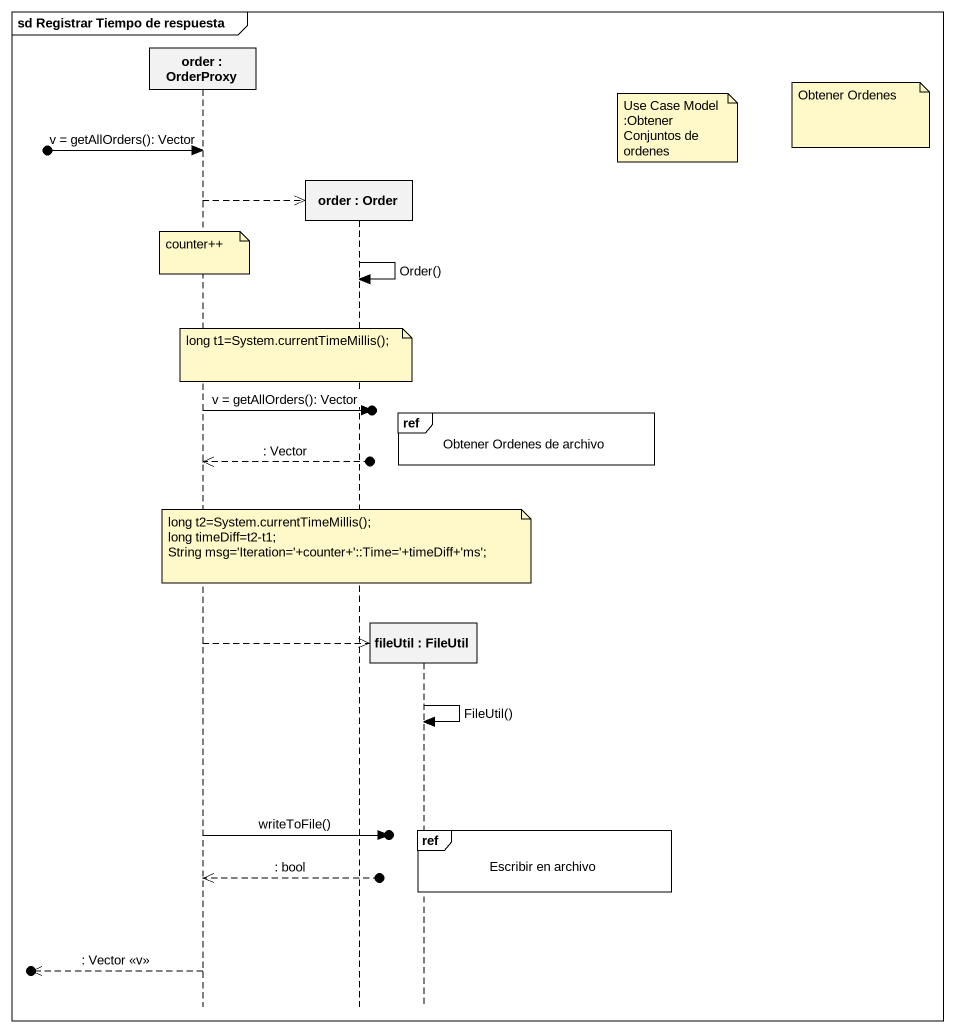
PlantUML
@startuml
mainframe sd Registrar Tiempo de respuesta
hide footbox
participant "order : OrderProxy" as order
participant "order : Order" as order_2
participant "fileUtil : FileUtil" as fileUtil

note right of fileUtil : Obtener Ordenes
note right of fileUtil : Use Case Model :Obtener Conjuntos de ordenes
[o-> order : v = getAllOrders(): Vector
order -->> order_2 **
note over order : counter++
order_2 -> order_2 : Order()
note over order_2 : long t1=System.currentTimeMillis();
order ->o] : v = getAllOrders(): Vector
ref over fileUtil : Obtener Ordenes de archivo
order <<--o] : : Vector
note over order_2
  long t2=System.currentTimeMillis();
  long timeDiff=t2-t1;
  String msg='Iteration='+counter+'::Time='+timeDiff+'ms';
end note
order -->> fileUtil **
fileUtil -> fileUtil : FileUtil()
ref over fileUtil : Escribir en archivo
order ->o] : writeToFile()
order <<--o] : : bool
[o<<-- order : : Vector <<v>>
@enduml
